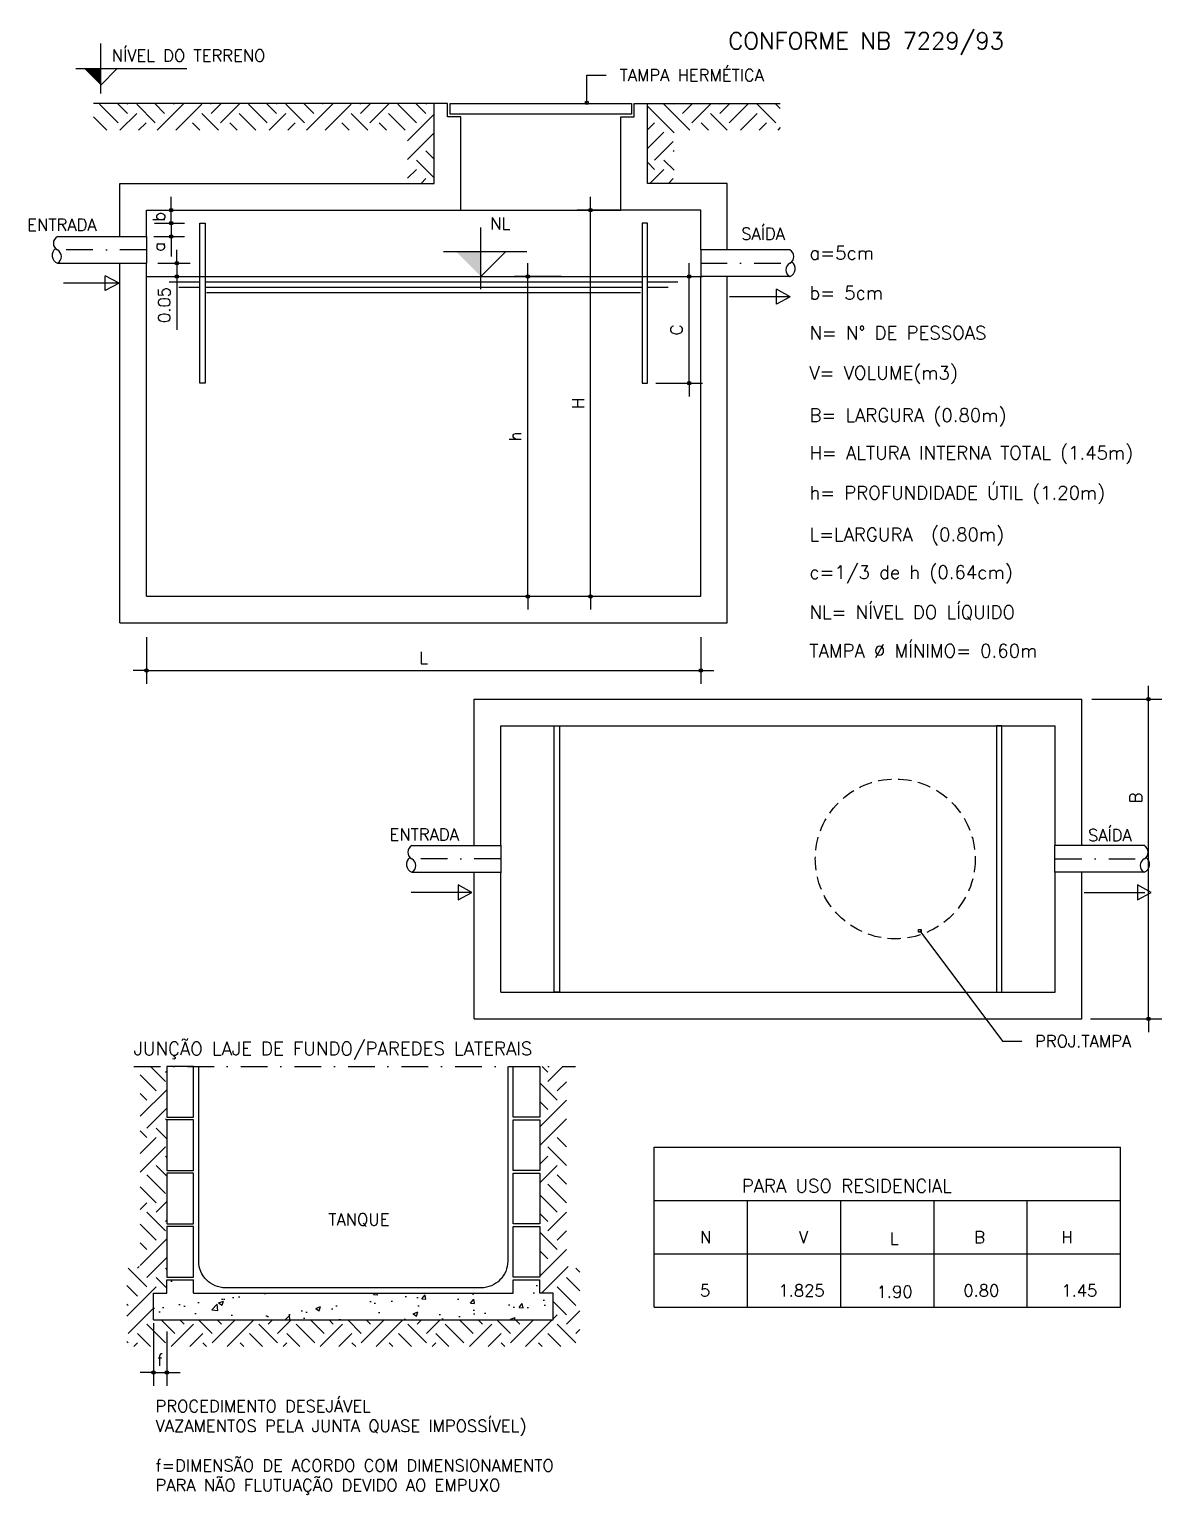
# Model space of a CAD drawing. Extents: x 181 to 3095, y 469 to 1019.
# Drawn here: x 181 to 606, y 469 to 1019 of the extents above; entities that cross this region are included whole.
import ezdxf
from ezdxf.enums import TextEntityAlignment as Align

# ---------------------------------------------------------------- set-up
doc = ezdxf.new("R2010")
doc.units = 0
doc.header["$LTSCALE"] = 20
for name, pattern in [('ACAD_ISO02W100', [15, 12, -3]), ('DASHDOT', [1, 0.5, -0.25, 0, -0.25]), ('HIDDEN', [0.375, 0.25, -0.125])]:
    doc.linetypes.add(name, pattern=pattern)
doc.layers.get('0').update_dxf_attribs({"linetype": 'CONTINUOUS'})
doc.layers.get('DEFPOINTS').update_dxf_attribs({"linetype": 'CONTINUOUS'})
for name, color, linetype in [('COTA', 13, 'CONTINUOUS'), ('EIXOS', 252, 'DASHDOT'), ('ESPEC', 2, 'CONTINUOUS'), ('ESTRUT', 5, 'CONTINUOUS'), ('HACHURA', 13, 'CONTINUOUS'), ('LINHAS', 7, 'CONTINUOUS'), ('LINVISTA', 13, 'CONTINUOUS'), ('PROJECAO', 13, 'HIDDEN'), ('REG60-100', 7, 'CONTINUOUS'), ('VEGET', 3, 'CONTINUOUS')]:
    doc.layers.add(name, color=color, linetype=linetype)
doc.styles.add('REGUA100', font='simplex.shx')
doc.styles.add('REGUA60', font='simplex.shx')
doc.styles.add('REGUA80', font='simplex.shx')
doc.dimstyles.get("Standard").update_dxf_attribs({"dimtxt": 0.18, "dimasz": 0.18, "dimexe": 0.18, "dimexo": 0.0625, "dimgap": 0.09, "dimtad": 0, "dimtih": 1, "dimtoh": 1, "dimdec": 4, "dimzin": 0, "dimdsep": 46, "dimtxsty": 'Standard', "dimcen": 0.09, "dimadec": 0, "dimazin": 0, "dimtfac": 1, "dimtdec": 4, "dimtofl": 0, "dimtmove": 0, "dimatfit": 3, "dimfxl": 1, "dimtolj": 1, "dimtzin": 0, "dimarcsym": 0})

# ---------------------------------------------------------------- blocks, each defined once
blk = doc.blocks.new('COTAPT')
at = {"color": 0, "linetype": 'ByBlock'}
blk.add_line((0, 0), (200, 0), dxfattribs=at)
at = {"color": 6, "linetype": 'ByBlock'}
blk.add_lwpolyline([(-20, 20), (20, 20), (20, -20), (-20, -20)], close=True, dxfattribs=at)
blk = doc.blocks.new('*D14')
at = {"color": 0, "linetype": 'ByBlock'}
for p, q in [((229.15, 858.95), (229.15, 841.45)), ((437.15, 858.95), (437.15, 841.45)), ((229.18, 846.45), (437.13, 846.45))]:
    blk.add_line(p, q, dxfattribs=at)
at = {"layer": 'DEFPOINTS', "color": 0, "linetype": 'ByBlock'}
for p in [(229.15, 866.45), (437.15, 866.45), (437.15, 846.45)]:
    blk.add_point(p, dxfattribs=at)
at = {"color": 0, "linetype": 'ByBlock', "xscale": 0.025, "yscale": 0.025, "zscale": 0.025, "rotation": 180}
blk.add_blockref('COTAPT', (229.15, 846.45), dxfattribs=at)
at = {"color": 0, "linetype": 'ByBlock', "xscale": 0.025, "yscale": 0.025, "zscale": 0.025}
blk.add_blockref('COTAPT', (437.15, 846.45), dxfattribs=at)
at = {"color": 2, "linetype": 'ByBlock', "insert": (333.15, 851.15), "char_height": 4.5, "attachment_point": 5, "style": 'REGUA60'}
blk.add_mtext('\\A1;L', dxfattribs=at)
blk = doc.blocks.new('*D13')
at = {"color": 0, "linetype": 'ByBlock'}
for p, q in [((408.33, 1019.25), (390.83, 1019.25)), ((395.83, 874.28), (395.83, 1019.23)), ((408.33, 874.25), (390.83, 874.25))]:
    blk.add_line(p, q, dxfattribs=at)
at = {"layer": 'DEFPOINTS', "color": 0, "linetype": 'ByBlock'}
for p in [(395.83, 1019.25), (415.83, 1019.25), (415.83, 874.25)]:
    blk.add_point(p, dxfattribs=at)
at = {"color": 0, "linetype": 'ByBlock', "xscale": 0.025, "yscale": 0.025, "zscale": 0.025}
for p, rotation in [((395.83, 1019.25), 90), ((395.83, 874.25), 270)]:
    blk.add_blockref('COTAPT', p, dxfattribs=dict(at, rotation=rotation))
at = {"color": 2, "linetype": 'ByBlock', "insert": (391.13, 946.75), "char_height": 4.5, "attachment_point": 5, "rotation": 90, "style": 'REGUA60'}
blk.add_mtext('\\A1;H', dxfattribs=at)
blk = doc.blocks.new('*D12')
at = {"color": 0, "linetype": 'ByBlock'}
for p, q in [((384.73, 994.25), (367.23, 994.25)), ((372.23, 874.28), (372.23, 994.23)), ((384.73, 874.25), (367.23, 874.25))]:
    blk.add_line(p, q, dxfattribs=at)
at = {"layer": 'DEFPOINTS', "color": 0, "linetype": 'ByBlock'}
for p in [(372.23, 994.25), (392.23, 994.25), (392.23, 874.25)]:
    blk.add_point(p, dxfattribs=at)
at = {"color": 0, "linetype": 'ByBlock', "xscale": 0.025, "yscale": 0.025, "zscale": 0.025}
for p, rotation in [((372.23, 994.25), 90), ((372.23, 874.25), 270)]:
    blk.add_blockref('COTAPT', p, dxfattribs=dict(at, rotation=rotation))
at = {"color": 2, "linetype": 'ByBlock', "insert": (367.53, 934.25), "char_height": 4.5, "attachment_point": 5, "rotation": 90, "style": 'REGUA60'}
blk.add_mtext('\\A1;h', dxfattribs=at)
blk = doc.blocks.new('*D11')
at = {"color": 0, "linetype": 'ByBlock'}
for p, q in [((229.41, 999.25), (241.53, 999.25)), ((236.53, 999.23), (236.53, 994.28)), ((236.53, 994.25), (236.53, 974.31)), ((237.08, 994.25), (241.53, 994.25))]:
    blk.add_line(p, q, dxfattribs=at)
at = {"layer": 'DEFPOINTS', "color": 0, "linetype": 'ByBlock'}
for p in [(221.91, 999.25), (236.53, 999.25), (229.58, 994.25)]:
    blk.add_point(p, dxfattribs=at)
at = {"color": 0, "linetype": 'ByBlock', "xscale": 0.025, "yscale": 0.025, "zscale": 0.025}
for p, rotation in [((236.53, 999.25), 90), ((236.53, 994.25), 270)]:
    blk.add_blockref('COTAPT', p, dxfattribs=dict(at, rotation=rotation))
at = {"color": 2, "linetype": 'ByBlock', "insert": (231.83, 983.61), "char_height": 4.5, "attachment_point": 5, "rotation": 90, "style": 'REGUA60'}
blk.add_mtext('\\A1;0.05', dxfattribs=at)
blk = doc.blocks.new('*D10')
at = {"color": 0, "linetype": 'ByBlock'}
for p, q in [((420.29, 994.25), (437.79, 994.25)), ((432.79, 954.28), (432.79, 994.23)), ((420.29, 954.25), (437.79, 954.25))]:
    blk.add_line(p, q, dxfattribs=at)
at = {"layer": 'DEFPOINTS', "color": 0, "linetype": 'ByBlock'}
for p in [(412.79, 994.25), (432.79, 994.25), (412.79, 954.25)]:
    blk.add_point(p, dxfattribs=at)
at = {"color": 0, "linetype": 'ByBlock', "xscale": 0.025, "yscale": 0.025, "zscale": 0.025}
for p, rotation in [((432.79, 994.25), 90), ((432.79, 954.25), 270)]:
    blk.add_blockref('COTAPT', p, dxfattribs=dict(at, rotation=rotation))
at = {"color": 2, "linetype": 'ByBlock', "insert": (428.09, 974.25), "char_height": 4.5, "attachment_point": 5, "rotation": 90, "style": 'REGUA60'}
blk.add_mtext('\\A1;C', dxfattribs=at)
blk = doc.blocks.new('NIVELCR')
at = {"linetype": 'ByBlock'}
for p, q in [((0, -1.25), (0, 6.25)), ((-3.75, 2.5), (12.92, 2.5)), ((0, 0), (2.5, 2.5))]:
    blk.add_line(p, q, dxfattribs=at)
blk.add_solid([(-2.5, 2.5), (0, 0), (0, 2.5)], dxfattribs=at)
at = {"color": 0, "linetype": 'ByBlock', "style": 'REGUA60', "width": 1.4}
blk.add_attdef('COTANIVEL', (1.66, 3.51), '', height=1.5, dxfattribs=at)
blk = doc.blocks.new('INDPONTO')
at = {"color": 4, "linetype": 'ByBlock'}
blk.add_lwpolyline([(-0.2, 0.2), (0.2, 0.2), (0.2, -0.2), (-0.2, -0.2)], close=True, dxfattribs=at)
blk = doc.blocks.new('*D15')
at = {"color": 0, "linetype": 'ByBlock'}
for p, q in [((227.42, 539.36), (227.42, 515.87)), ((232.42, 536.27), (232.42, 515.87)), ((227.44, 520.87), (232.39, 520.87))]:
    blk.add_line(p, q, dxfattribs=at)
at = {"layer": 'DEFPOINTS', "color": 0, "linetype": 'ByBlock'}
for p in [(227.42, 546.86), (232.42, 543.77), (232.42, 520.87)]:
    blk.add_point(p, dxfattribs=at)
at = {"color": 0, "linetype": 'ByBlock', "xscale": 0.025, "yscale": 0.025, "zscale": 0.025, "rotation": 180}
blk.add_blockref('COTAPT', (227.42, 520.87), dxfattribs=at)
at = {"color": 0, "linetype": 'ByBlock', "xscale": 0.025, "yscale": 0.025, "zscale": 0.025}
blk.add_blockref('COTAPT', (232.42, 520.87), dxfattribs=at)
at = {"color": 2, "linetype": 'ByBlock', "insert": (229.92, 525.57), "char_height": 4.5, "attachment_point": 5, "style": 'REGUA60'}
blk.add_mtext('\\A1;f', dxfattribs=at)
blk = doc.blocks.new('*D16')
at = {"color": 0, "linetype": 'ByBlock'}
for p, q in [((450.97, 798.16), (477.15, 798.16)), ((472.15, 678.18), (472.15, 798.13)), ((450.45, 678.16), (477.15, 678.16))]:
    blk.add_line(p, q, dxfattribs=at)
at = {"layer": 'DEFPOINTS', "color": 0, "linetype": 'ByBlock'}
for p in [(443.47, 798.16), (472.15, 798.16), (442.95, 678.16)]:
    blk.add_point(p, dxfattribs=at)
at = {"color": 0, "linetype": 'ByBlock', "xscale": 0.025, "yscale": 0.025, "zscale": 0.025}
for p, rotation in [((472.15, 798.16), 90), ((472.15, 678.16), 270)]:
    blk.add_blockref('COTAPT', p, dxfattribs=dict(at, rotation=rotation))
at = {"color": 2, "linetype": 'ByBlock', "insert": (467.45, 761.11), "char_height": 4.5, "attachment_point": 5, "rotation": 90, "style": 'REGUA60'}
blk.add_mtext('\\A1;B', dxfattribs=at)
blk = doc.blocks.new('*D17')
at = {"color": 0, "linetype": 'ByBlock'}
for p, q in [((230.98, 1014.25), (242.26, 1014.25)), ((237.26, 1014.23), (237.26, 1009.28)), ((230.76, 1009.25), (242.26, 1009.25)), ((237.26, 1009.25), (237.26, 1001.76))]:
    blk.add_line(p, q, dxfattribs=at)
at = {"layer": 'DEFPOINTS', "color": 0, "linetype": 'ByBlock'}
for p in [(223.48, 1014.25), (237.26, 1014.25), (223.26, 1009.25)]:
    blk.add_point(p, dxfattribs=at)
at = {"color": 0, "linetype": 'ByBlock', "xscale": 0.025, "yscale": 0.025, "zscale": 0.025}
for p, rotation in [((237.26, 1014.25), 90), ((237.26, 1009.25), 270)]:
    blk.add_blockref('COTAPT', p, dxfattribs=dict(at, rotation=rotation))
at = {"color": 2, "linetype": 'ByBlock', "insert": (232.56, 1005.49), "char_height": 4.5, "attachment_point": 5, "rotation": 90, "style": 'REGUA60'}
blk.add_mtext('\\A1;a', dxfattribs=at)
blk = doc.blocks.new('*D18')
at = {"color": 0, "linetype": 'ByBlock'}
for p, q in [((226.88, 1019.25), (238.15, 1019.25)), ((233.15, 1014.28), (233.15, 1019.23)), ((226.88, 1014.25), (238.15, 1014.25))]:
    blk.add_line(p, q, dxfattribs=at)
at = {"layer": 'DEFPOINTS', "color": 0, "linetype": 'ByBlock'}
for p in [(219.38, 1019.25), (233.15, 1019.25), (219.38, 1014.25)]:
    blk.add_point(p, dxfattribs=at)
at = {"color": 0, "linetype": 'ByBlock', "xscale": 0.025, "yscale": 0.025, "zscale": 0.025}
for p, rotation in [((233.15, 1019.25), 90), ((233.15, 1014.25), 270)]:
    blk.add_blockref('COTAPT', p, dxfattribs=dict(at, rotation=rotation))
at = {"color": 2, "linetype": 'ByBlock', "insert": (228.45, 1016.75), "char_height": 4.5, "attachment_point": 5, "rotation": 90, "style": 'REGUA60'}
blk.add_mtext('\\A1;b', dxfattribs=at)

msp = doc.modelspace()

# ---------------------------------------------------------------- hatches: boundary and pattern name
at = {"layer": 'HACHURA'}
h = msp.add_hatch(dxfattribs=at)
h.set_pattern_fill('SOLO2', color=256, scale=35, style=0)
h.set_pattern_definition([(45, (-905.88, -69.348), (7, 21), [19.799, -19.799]), (45, (-902.38, -72.848), (7, 21), [19.799, -19.799]), (315, (-898.88, -72.848), (21, 7), [9.8995, -9.8995]), (315, (-895.38, -69.348), (21, 7), [9.8995, -9.8995]), (315, (-891.88, -65.848), (21, 7), [9.8995, -9.8995]), (315, (-888.38, -62.348), (21, 7), [9.8995, -9.8995])])
h.paths.add_polyline_path([(204.954, 991.404), (204.954, 981.404), (322.814, 981.404), (322.814, 961.404), (332.814, 961.404), (332.814, 991.404)])
h = msp.add_hatch(dxfattribs=at)
h.set_pattern_fill('SOLO2', color=256, scale=35, style=0)
h.set_pattern_definition([(135, (1563.509, -69.348), (-7, 21), [19.799, -19.799]), (135, (1560.009, -72.848), (-7, 21), [19.799, -19.799]), (225, (1556.509, -72.848), (-21, 7), [9.8995, -9.8995]), (225, (1553.009, -69.348), (-21, 7), [9.8995, -9.8995]), (225, (1549.509, -65.848), (-21, 7), [9.8995, -9.8995]), (225, (1546.009, -62.348), (-21, 7), [9.8995, -9.8995])])
h.paths.add_polyline_path([(412.814, 991.404), (412.814, 961.404), (422.814, 961.404), (422.814, 981.404), (462.675, 981.404), (462.675, 991.404)])
h = msp.add_hatch(dxfattribs=at)
h.set_pattern_fill('SOLO2,_O', color=256, scale=35)
h.set_pattern_definition([(45, (-1472.573, 8.249), (7, 21), [19.79899, -19.79899]), (45, (-1469.073, 4.749), (7, 21), [19.79899, -19.79899]), (315, (-1465.573, 4.749), (21, 7), [9.8995, -9.8995]), (315, (-1462.073, 8.249), (21, 7), [9.8995, -9.8995]), (315, (-1458.573, 11.749), (21, 7), [9.8995, -9.8995]), (315, (-1455.073, 15.249), (21, 7), [9.8995, -9.8995])])
h.paths.add_polyline_path([(232.419, 629.878), (222.419, 629.878), (222.419, 554.878), (217.419, 554.878), (217.419, 524.878), (302.419, 524.878), (302.419, 534.878), (227.419, 534.878), (227.419, 544.878), (232.419, 544.878)])
h.paths.add_polyline_path([(387.419, 554.878), (382.419, 554.878), (382.419, 629.878), (372.419, 629.878), (372.419, 610.878), (372.419, 544.878), (377.419, 544.878), (377.419, 534.878), (302.419, 534.878), (302.419, 524.878), (387.419, 524.878)])
h = msp.add_hatch(dxfattribs=at)
h.set_pattern_fill('AR-CONC,_O', color=256, scale=0.1)
h.set_pattern_definition([(50, (-1472.573, 4.749), (18.21847, -1.59391), [1.905, -20.955]), (355, (-1472.573, 4.749), (-3.52428, 19.10566), [1.524, -16.764]), (100.451, (-1471.055, 4.616), (14.69425, 17.51167), [1.619, -17.809]), (46.1842, (-1472.573, 9.83), (27.1079, -4.20423), [2.8575, -31.4325]), (96.6356, (-1470.314, 9.479), (23.74042, 24.74256), [2.4285, -26.7135]), (351.184, (-1472.573, 9.83), (23.74046, 24.7425), [2.286, -25.146]), (21, (-1470.033, 8.559), (15.16149, -10.22655), [1.905, -20.955]), (326, (-1470.033, 8.559), (6.1802, 18.4188), [1.524, -16.764]), (71.4514, (-1468.77, 7.707), (21.34165, 8.19229), [1.619, -17.809]), (37.5, (-1472.573, 4.749), (0.30886, 8.455504), [0, -16.5608, 0, -17.018, 0, -16.8275]), (7.5, (-1472.573, 4.749), (6.681966, 10.018057), [0, -9.7028, 0, -16.1798, 0, -6.4135]), (327.5, (-1478.237, 4.749), (13.55906, -0.572874), [0, -6.35, 0, -19.812, 0, -26.289]), (317.5, (-1480.777, 4.749), (14.81292, 2.54265), [0, -8.255, 0, -13.1572, 0, -18.669])])
h.paths.add_polyline_path([(242.419, 544.878), (242.419, 549.878), (232.419, 549.878), (232.419, 544.878), (227.419, 544.878), (227.419, 534.878), (377.419, 534.878), (377.419, 544.878), (372.419, 544.878), (372.419, 549.878), (362.419, 549.878), (362.419, 544.878)])

# ---------------------------------------------------------------- linework, layer by layer
for p, q in [((191.365, 941.404), (224.814, 941.404)), ((466.264, 936.404), (432.814, 936.404)), ((191.365, 931.404), (224.814, 931.404)), ((466.264, 926.404), (432.814, 926.404)), ((324.393, 712.843), (357.842, 712.843)), ((357.842, 712.843), (357.842, 702.843)), ((565.634, 712.843), (565.634, 702.843)), ((599.291, 712.843), (565.842, 712.843)), ((324.393, 702.843), (357.842, 702.843)), ((599.291, 702.843), (565.842, 702.843))]:
    msp.add_line(p, q)
at = {"linetype": 'ByBlock'}
for p, q in [((350.35, 921.716), (350.35, 944.841)), ((336.288, 935.779), (367.538, 935.779)), ((350.35, 926.404), (359.725, 935.779))]:
    msp.add_line(p, q, dxfattribs=at)
at = {"color": 4, "linetype": 'ByBlock'}
for p, q in [((214.514, 923.963), (209.333, 926.745)), ((209.333, 921.181), (209.333, 926.745)), ((214.514, 923.963), (209.333, 921.181)), ((461.265, 916.07), (461.265, 921.634)), ((466.446, 918.852), (461.265, 921.634)), ((466.446, 918.852), (461.265, 916.07))]:
    msp.add_line(p, q, dxfattribs=at)
for points in [[(341.785, 692.509), (346.966, 695.292), (341.785, 698.074)], [(596.715, 692.509), (601.896, 695.292), (596.715, 698.074)]]:
    msp.add_lwpolyline(points, close=True, dxfattribs=at)
for centre, radius, start, end in [((192.699, 938.904), 2.833, 118.07249, 241.92751), ((192.615, 934.404), 3.25, 127.7637, 247.38014), ((190.032, 933.904), 2.833, 298.07249, 61.92751), ((464.93, 933.904), 2.833, 298.07249, 61.92751), ((467.597, 928.904), 2.833, 118.07249, 241.92751), ((465.014, 929.404), 3.25, 292.61986, 52.2363), ((325.726, 710.343), 2.833, 118.07249, 241.92751), ((597.958, 710.343), 2.833, 298.07249, 61.92751), ((325.643, 705.843), 3.25, 127.7637, 247.38014), ((323.06, 705.343), 2.833, 298.07249, 61.92751), ((600.625, 705.343), 2.833, 118.07249, 241.92751), ((598.041, 705.843), 3.25, 292.61986, 52.2363)]:
    msp.add_arc(centre, radius, start, end)
at = {"linetype": 'ByBlock'}
msp.add_solid([(340.975, 935.779), (350.35, 926.404), (350.35, 935.779)], dxfattribs=at)
at = {"layer": 'EIXOS'}
for p, q in [((224.814, 936.404), (191.365, 936.404)), ((432.814, 931.404), (466.264, 931.404)), ((357.842, 707.843), (324.393, 707.843)), ((565.842, 707.843), (599.291, 707.843)), ((220.059, 629.878), (385.77, 629.878))]:
    msp.add_line(p, q, dxfattribs=at)
at = {"layer": 'ESPEC'}
for p, q in [((390.098, 1001.979), (397.368, 1001.979)), ((390.098, 991.657), (390.098, 1001.979)), ((214.514, 923.963), (193.612, 923.963)), ((466.446, 918.852), (443.691, 918.852)), ((346.966, 695.292), (324.211, 695.292)), ((576.719, 695.292), (599.474, 695.292)), ((515.085, 680.888), (546.044, 639.406)), ((546.044, 639.406), (553.314, 639.406))]:
    msp.add_line(p, q, dxfattribs=at)
at = {"layer": 'ESTRUT'}
for p, q in [((337.814, 991.404), (332.814, 991.404)), ((332.814, 961.404), (332.814, 991.404)), ((337.814, 986.404), (337.814, 991.404)), ((407.814, 991.404), (412.814, 991.404)), ((407.814, 986.404), (407.814, 991.404)), ((412.814, 961.404), (412.814, 991.404)), ((342.814, 986.404), (337.814, 986.404)), ((342.814, 951.404), (342.814, 986.404)), ((402.814, 951.404), (402.814, 986.404)), ((402.814, 986.404), (407.814, 986.404)), ((214.814, 941.404), (214.814, 961.404)), ((214.814, 961.404), (332.814, 961.404)), ((442.814, 961.404), (412.814, 961.404)), ((442.814, 936.404), (442.814, 961.404)), ((224.814, 941.404), (224.814, 951.404)), ((224.814, 951.404), (342.814, 951.404)), ((432.814, 951.404), (402.814, 951.404)), ((432.814, 936.404), (432.814, 951.404)), ((214.814, 941.404), (224.814, 941.404)), ((442.814, 936.404), (432.814, 936.404)), ((214.814, 796.404), (214.814, 931.404)), ((214.814, 931.404), (224.814, 931.404)), ((224.814, 806.404), (224.814, 931.404)), ((442.814, 926.404), (432.814, 926.404)), ((432.814, 806.404), (432.814, 926.404)), ((442.814, 796.404), (442.814, 926.404)), ((224.814, 806.404), (432.814, 806.404)), ((214.814, 796.404), (442.814, 796.404)), ((347.842, 767.843), (575.842, 767.843)), ((347.842, 712.843), (347.842, 767.843)), ((575.842, 712.843), (575.842, 767.843)), ((357.842, 757.843), (565.842, 757.843)), ((357.842, 712.843), (357.842, 757.843)), ((565.842, 712.843), (565.842, 757.843)), ((347.842, 712.843), (358.051, 712.843)), ((575.842, 712.843), (565.634, 712.843)), ((347.842, 647.843), (347.842, 702.843)), ((347.842, 702.843), (358.051, 702.843)), ((357.842, 657.843), (357.842, 702.843)), ((575.842, 702.843), (565.634, 702.843)), ((565.842, 657.843), (565.842, 702.843)), ((575.842, 647.843), (575.842, 702.843)), ((357.842, 657.843), (565.842, 657.843)), ((347.842, 647.843), (575.842, 647.843)), ((227.419, 534.878), (227.419, 544.878)), ((227.419, 544.878), (232.419, 544.878)), ((232.419, 544.878), (232.419, 549.878)), ((232.419, 549.878), (242.419, 549.878)), ((242.419, 544.878), (242.419, 549.878)), ((242.419, 544.878), (362.419, 544.878)), ((362.419, 549.878), (372.419, 549.878)), ((362.419, 544.878), (362.419, 549.878)), ((372.419, 544.878), (372.419, 549.878)), ((377.419, 544.878), (372.419, 544.878)), ((377.419, 534.878), (377.419, 544.878)), ((227.419, 534.878), (377.419, 534.878))]:
    msp.add_line(p, q, dxfattribs=at)
at = {"layer": 'HACHURA'}
for points in [[(232.419, 610.878), (242.419, 610.878), (242.419, 629.878), (232.419, 629.878)], [(372.419, 610.878), (362.419, 610.878), (362.419, 629.878), (372.419, 629.878)], [(232.419, 590.878), (242.419, 590.878), (242.419, 609.878), (232.419, 609.878)], [(372.419, 590.878), (362.419, 590.878), (362.419, 609.878), (372.419, 609.878)], [(232.419, 570.878), (242.419, 570.878), (242.419, 589.878), (232.419, 589.878)], [(372.419, 570.878), (362.419, 570.878), (362.419, 589.878), (372.419, 589.878)], [(232.419, 550.878), (242.419, 550.878), (242.419, 569.878), (232.419, 569.878)], [(372.419, 550.878), (362.419, 550.878), (362.419, 569.878), (372.419, 569.878)]]:
    msp.add_lwpolyline(points, close=True, dxfattribs=at)
at = {"layer": 'LINHAS'}
for p, q in [((224.814, 941.404), (224.814, 931.404)), ((432.814, 936.404), (432.814, 926.404)), ((415.384, 599.614), (590.384, 599.614)), ((415.384, 539.614), (415.384, 599.614)), ((590.384, 539.614), (590.384, 599.614)), ((415.384, 579.614), (590.384, 579.614)), ((450.384, 539.614), (450.384, 579.614)), ((485.384, 539.614), (485.384, 579.614)), ((520.384, 539.614), (520.384, 579.614)), ((555.384, 539.614), (555.384, 579.614)), ((415.384, 559.614), (590.384, 559.614)), ((415.384, 539.614), (575.384, 539.614)), ((415.384, 539.614), (590.384, 539.614))]:
    msp.add_line(p, q, dxfattribs=at)
for points in [[(406.814, 987.404), (338.814, 987.404), (338.814, 991.404), (406.814, 991.404)], [(246.814, 886.404), (244.814, 886.404), (244.814, 946.404), (246.814, 946.404)], [(410.814, 886.404), (412.814, 886.404), (412.814, 946.404), (410.814, 946.404)], [(379.842, 657.843), (377.842, 657.843), (377.842, 757.843), (379.842, 757.843)], [(543.842, 657.843), (545.842, 657.843), (545.842, 757.843), (543.842, 757.843)]]:
    msp.add_lwpolyline(points, close=True, dxfattribs=at)
at = {"layer": 'LINVISTA'}
for p, q in [((342.814, 951.404), (402.814, 951.404)), ((224.814, 926.404), (432.814, 926.404))]:
    msp.add_line(p, q, dxfattribs=at)
at = {"layer": 'LINVISTA', "color": 253, "linetype": 'ACAD_ISO02W100'}
for p, q in [((233.372, 924.404), (244.814, 924.404)), ((246.814, 924.404), (410.814, 924.404)), ((412.814, 924.404), (424.257, 924.404)), ((237.008, 922.404), (244.814, 922.404)), ((246.814, 922.404), (410.814, 922.404)), ((247.398, 920.404), (410.231, 920.404)), ((412.814, 922.404), (420.621, 922.404))]:
    msp.add_line(p, q, dxfattribs=at)
at = {"layer": 'LINVISTA'}
msp.add_lwpolyline([(360.419, 629.878), (360.419, 556.878, -0.4142136), (350.419, 546.878), (254.419, 546.878, -0.4142136), (244.419, 556.878), (244.419, 629.878)], format="xyb", dxfattribs=at)
at = {"layer": 'PROJECAO'}
msp.add_circle((505.842, 707.843), 30, dxfattribs=at)
at = {"layer": 'VEGET'}
for p, q in [((332.814, 991.404), (204.954, 991.404)), ((412.814, 991.404), (462.675, 991.404))]:
    msp.add_line(p, q, dxfattribs=at)

# ---------------------------------------------------------------- block references
at = {"layer": 'ESPEC'}
ref = msp.add_blockref('NIVELCR', (207.624, 998.307), dxfattribs=dict(at, xscale=2.5, yscale=2.5, zscale=2.5))
ref.add_attrib('COTANIVEL', 'NÍVEL DO TERRENO', (211.777, 1007.088), dxfattribs={"layer": '0', "color": 0, "linetype": 'ByBlock', "height": 4.5, "style": 'REGUA60'})
at = {"layer": 'ESPEC', "xscale": 2.5, "yscale": 2.5, "zscale": 2.5, "rotation": 90}
for p in [(390.098, 991.657), (515.085, 680.888)]:
    msp.add_blockref('INDPONTO', p, dxfattribs=at)

# ---------------------------------------------------------------- texts
at = {"layer": 'ESPEC', "style": 'REGUA60'}
for s, p in [('TAMPA HERMÉTICA', (402.368, 1001.979)), ('ENTRADA', (180.066, 945.876)), ('NL', (353.845, 946.334)), ('SAÍDA', (448.015, 942.498)), ('ENTRADA', (316.036, 717.042)), ('SAÍDA', (578.186, 716.74)), ('PROJ.TAMPA ', (558.314, 639.406))]:
    msp.add_text(s, height=4.5, dxfattribs=at).set_placement(p, align=Align.MIDDLE_LEFT)
at = {"layer": 'REG60-100'}
for s, height, style, p in [('CONFORME NB 7229/93', 6.25, 'REGUA100', (443.218, 1011.782)), ('a=5cm', 5, 'REGUA80', (473.626, 932.796)), ('b= 5cm', 5, 'REGUA80', (473.626, 917.796)), ('N= N%%D DE PESSOAS', 5, 'REGUA80', (473.626, 902.796)), ('V= VOLUME(m3)', 5, 'REGUA80', (473.626, 887.796)), ('B= LARGURA (0.80m)', 5, 'REGUA80', (473.626, 871.859)), ('H= ALTURA INTERNA TOTAL (1.45m)', 5, 'REGUA80', (473.626, 857.796)), ('h= PROFUNDIDADE ÚTIL (1.20m)', 5, 'REGUA80', (473.626, 842.796)), ('L=LARGURA  (0.80m)', 5, 'REGUA80', (473.626, 827.126)), ('c=1/3 de h (0.64cm)', 5, 'REGUA80', (473.626, 812.93)), ('NL= NÍVEL DO LÍQUIDO', 5, 'REGUA80', (473.626, 797.93)), ('TAMPA %%c MÍNIMO= 0.60m', 5, 'REGUA80', (473.626, 783.49)), ('JUNÇÃO LAJE DE FUNDO/PAREDES LATERAIS', 5, 'REGUA80', (220.022, 634.142)), ('PARA USO RESIDENCIAL', 5, 'REGUA80', (448.223, 582.631)), ('TANQUE', 4.5, 'REGUA60', (293.042, 570.311)), ('N', 4.5, 'REGUA60', (432.558, 563.601)), ('V', 4.5, 'REGUA60', (469.679, 563.601)), ('L', 4.5, 'REGUA60', (503.82, 563.15)), ('B', 4.5, 'REGUA60', (535.452, 563.601)), ('H', 4.5, 'REGUA60', (568.179, 563.601)), ('5', 4.5, 'REGUA60', (432.558, 543.601)), ('1.825', 4.5, 'REGUA60', (462.005, 543.601)), ('1.90', 4.5, 'REGUA60', (498.854, 543.15)), ('0.80', 4.5, 'REGUA60', (531.39, 543.601)), ('1.45', 4.5, 'REGUA60', (568.179, 543.601)), ('PROCEDIMENTO DESEJÁVEL', 4.5, 'REGUA60', (228.208, 500.213)), ('VAZAMENTOS PELA JUNTA QUASE IMPOSSÍVEL)', 4.5, 'REGUA60', (228.208, 492.773)), ('f=DIMENSÃO DE ACORDO COM DIMENSIONAMENTO ', 4.5, 'REGUA60', (228.208, 477.952)), ('PARA NÃO FLUTUAÇÃO DEVIDO AO EMPUXO', 4.5, 'REGUA60', (228.208, 470.513))]:
    msp.add_text(s, height=height, dxfattribs=dict(at, style=style)).set_placement(p)

# ---------------------------------------------------------------- dimensions: what is measured, and where the dimension line sits
at = {"layer": 'COTA'}
for base, p1, p2, angle, text, picture, middle, set_off in [((234.113, 951.404), (220.341, 946.404), (220.341, 951.404), 90, 'b', '*D18', (234.113, 948.904), (0.964, -67.848)), ((234.113, 946.404), (220.116, 941.404), (220.341, 946.404), 90, 'a', '*D17', (234.113, 937.643), (-3.142, -67.848)), ((236.208, 931.404), (229.258, 926.404), (221.583, 931.404), 90, '0.05', '*D11', (236.208, 915.766), (-0.323, -67.848)), ((600.84, 767.843), (571.64, 647.843), (572.161, 767.843), 270, 'B', '*D16', (600.84, 730.799), (128.69, -30.315))]:
    dim = msp.add_linear_dim(base=base, p1=p1, p2=p2, angle=angle, text=text, dimstyle='Standard', override={"dimscale": 2.5, "dimtxt": 1.8, "dimasz": 0.01, "dimexe": 2, "dimexo": 3, "dimgap": 0.98, "dimtad": 1, "dimtih": 0, "dimtoh": 0, "dimdec": 2, "dimrnd": 0.5, "dimzin": 8, "dimlunit": 6, "dimtxsty": 'REGUA60', "dimblk": 'COTAPT', "dimcen": 4, "dimdle": 4, "dimclrt": 2, "dimaunit": 1}, dxfattribs=at)
    dim.commit()
    dim.dimension.update_dxf_attribs({"geometry": picture, "text_midpoint": middle, "dimtype": 160, "insert": set_off})
for base, p1, p2, text, picture, middle in [((391.494, 951.404), (411.494, 806.404), (411.494, 951.404), 'H', '*D13', (386.794, 878.904)), ((367.892, 926.404), (387.892, 806.404), (387.892, 926.404), 'h', '*D12', (363.192, 866.404)), ((428.456, 926.404), (408.456, 886.404), (408.456, 926.404), 'C', '*D10', (423.756, 906.404))]:
    dim = msp.add_linear_dim(base=base, p1=p1, p2=p2, angle=90, text=text, dimstyle='Standard', override={"dimscale": 2.5, "dimtxt": 1.8, "dimasz": 0.01, "dimexe": 2, "dimexo": 3, "dimgap": 0.98, "dimtad": 1, "dimtih": 0, "dimtoh": 0, "dimdec": 2, "dimrnd": 0.5, "dimzin": 8, "dimlunit": 6, "dimtxsty": 'REGUA60', "dimblk": 'COTAPT', "dimcen": 4, "dimdle": 4, "dimclrt": 2, "dimaunit": 1}, dxfattribs=at)
    dim.commit()
    dim.dimension.update_dxf_attribs({"geometry": picture, "text_midpoint": middle, "insert": (-4.338, -67.848)})
dim = msp.add_linear_dim(base=(432.814, 778.605), p1=(224.814, 798.605), p2=(432.814, 798.605), text='L', dimstyle='Standard', override={"dimscale": 2.5, "dimtxt": 1.8, "dimasz": 0.01, "dimexe": 2, "dimexo": 3, "dimgap": 0.98, "dimtad": 1, "dimtih": 0, "dimtoh": 0, "dimdec": 2, "dimrnd": 0.5, "dimzin": 8, "dimlunit": 6, "dimtxsty": 'REGUA60', "dimblk": 'COTAPT', "dimcen": 4, "dimdle": 4, "dimclrt": 2, "dimaunit": 1}, dxfattribs=at)
dim.commit()
dim.dimension.update_dxf_attribs({"geometry": '*D14', "text_midpoint": (328.814, 783.305), "insert": (-4.338, -67.848)})
dim = msp.add_linear_dim(base=(232.419, 515.097), p1=(227.419, 541.084), p2=(232.419, 537.996), text='f', dimstyle='Standard', override={"dimscale": 2.5, "dimtxt": 1.8, "dimasz": 0.01, "dimexe": 2, "dimexo": 3, "dimgap": 0.98, "dimtad": 1, "dimtih": 0, "dimtoh": 0, "dimdec": 2, "dimrnd": 0.5, "dimzin": 8, "dimlunit": 6, "dimtxsty": 'REGUA60', "dimblk": 'COTAPT', "dimcen": 4, "dimdle": 4, "dimclrt": 2, "dimaunit": 1}, dxfattribs=at)
dim.commit()
dim.dimension.update_dxf_attribs({"geometry": '*D15', "text_midpoint": (229.919, 515.097), "dimtype": 160, "insert": (0, -5.774)})

doc.saveas('drawing.dxf')
